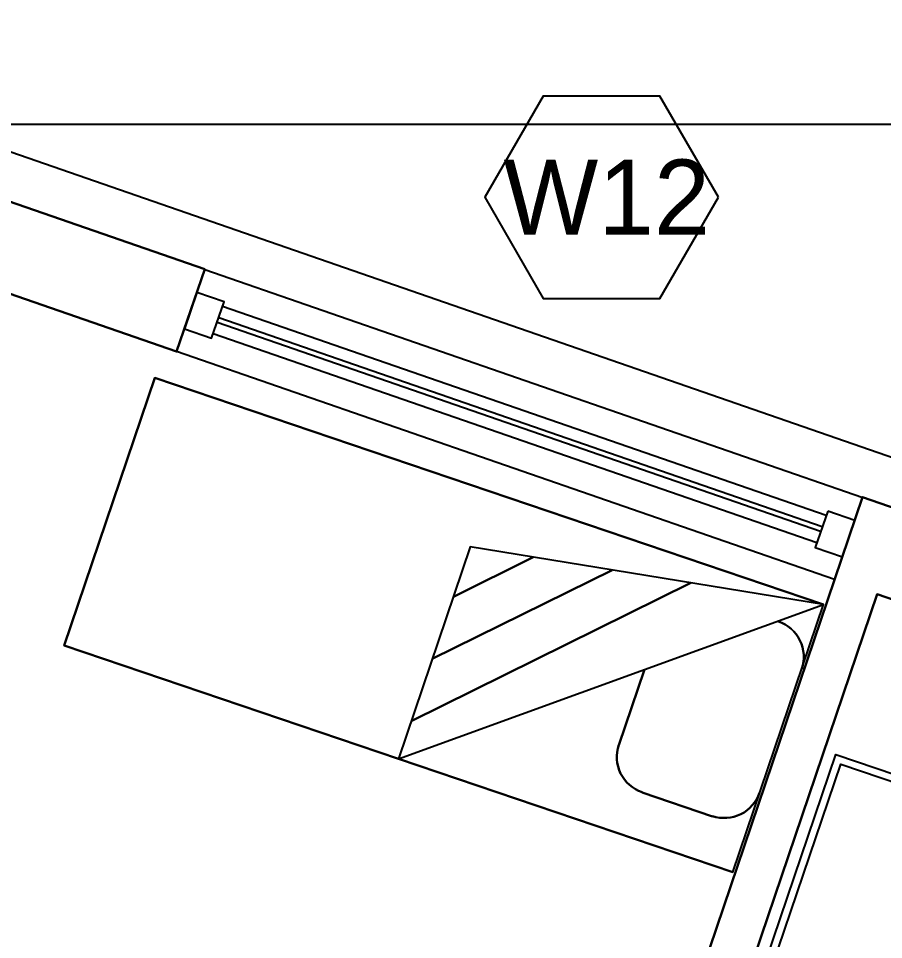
# Model space of a CAD drawing. Header units: millimetres. Extents: x 173236 to 801264, y -94969 to 615039.
# Drawn here: x 645394 to 647680, y 102687 to 105121 of the extents above; entities that cross this region are included whole.
import ezdxf
from ezdxf.enums import TextEntityAlignment as Align

# ---------------------------------------------------------------- set-up
doc = ezdxf.new("R2010")
doc.units = ezdxf.units.MM
doc.header["$MEASUREMENT"] = 0
doc.header["$PDMODE"] = 2
doc.layers.add('00-Def-points', color=7, linetype='Continuous', plot=False)
for name, color, linetype in [('VOX-A-ANNO-DIMS', 160, 'Continuous'), ('VOX-A-ANNO-GRID-LINE', 254, 'Continuous'), ('VOX-A-ANNO-WNTAG', 183, 'Continuous'), ('VOX-A-ELEV-1-NEAR', 130, 'Continuous'), ('VOX-A-FLOOR-LINE', 253, 'Continuous'), ('VOX-A-FURN-LAYOUT', 93, 'Continuous'), ('VOX-A-WINDOW', 2, 'Continuous'), ('VOX-A-WINDOW-SILL', 55, 'Continuous')]:
    doc.layers.add(name, color=color, linetype=linetype)
doc.layers.add('VOX-A-WALL-SECT', color=1, linetype='Continuous', lineweight=30)
doc.styles.add('1.5 mm Rotis Annotative', font='', dxfattribs={"height": 1.5})
doc.styles.add('2 mm Rotis Annotative', font='', dxfattribs={"height": 2})
doc.styles.get('1.5 mm Rotis Annotative').set_extended_font_data('Rotis Sans Serif')
doc.styles.get('2 mm Rotis Annotative').set_extended_font_data('Rotis Sans Serif')
doc.dimstyles.new('1.5 mm Rotis Annotative', dxfattribs={"dimtxt": 1.5, "dimasz": 1, "dimexe": 1.5, "dimexo": 0, "dimgap": 1, "dimtad": 1, "dimdec": 0, "dimrnd": 5, "dimzin": 0, "dimdsep": 46, "dimtxsty": '1.5 mm Rotis Annotative', "dimblk": 'ARCHTICK', "dimcen": 0.09, "dimdle": 1, "dimadec": 0, "dimazin": 0, "dimtfac": 1, "dimtdec": 0, "dimtofl": 0, "dimtmove": 1, "dimatfit": 3, "dimfxl": 2, "dimfxlon": 1, "dimtolj": 1, "dimtzin": 0, "dimarcsym": 0})

# ---------------------------------------------------------------- blocks, each defined once
blk = doc.blocks.new('dd')
at = {"layer": 'VOX-A-ANNO-GRID-LINE', "transparency": 33554610}
blk.add_line((725773.9, 159771.3), (698032.9, 159771.3), dxfattribs=at)
blk = doc.blocks.new('VOX-A-WINDOW-TAG')
at = {"layer": 'VOX-A-ANNO-WNTAG'}
blk.add_lwpolyline([(3.114, -0.014), (1.571, 2.658), (-1.515, 2.658), (-3.059, -0.014), (-1.515, -2.687), (1.571, -2.687)], close=True, dxfattribs=at)
at = {"style": '2 mm Rotis Annotative', "flags": 1}
blk.add_attdef('WINDOWDIMENSION', text='', height=1.984, dxfattribs=at).set_placement((0.451, -3.053), align=Align.MIDDLE_CENTER)
at = {"layer": 'VOX-A-ANNO-WNTAG', "style": '2 mm Rotis Annotative'}
blk.add_attdef('W1', text='', height=1.984, dxfattribs=at).set_placement((0.163, 0.003), align=Align.MIDDLE)
blk = doc.blocks.new('DOOR & WINDOW')
at = {"xscale": 100, "yscale": 100, "zscale": 100}
blk.add_blockref('VOX-A-WINDOW-TAG', (761871.8, 151724.2), dxfattribs=at).add_auto_attribs({'W1': 'W12'})
blk = doc.blocks.new('*U368')
at = {"layer": 'VOX-A-WINDOW'}
for p, q in [((3, 1.5), (69.45, 1.5)), ((3, 0.25), (69.45, 0.25)), ((3, -0.25), (69.45, -0.25)), ((3, -1.5), (69.45, -1.5))]:
    blk.add_line(p, q, dxfattribs=at)
for points in [[(3, 2), (3, -2), (0, -2), (0, 2)], [(72.45, 2), (72.45, -2), (69.45, -2), (69.45, 2)]]:
    blk.add_lwpolyline(points, close=True, dxfattribs=at)
at = {"layer": 'VOX-A-WINDOW-SILL'}
for p, q in [((0, 4.5), (72.45, 4.5)), ((0, -4.5), (72.45, -4.5))]:
    blk.add_line(p, q, dxfattribs=at)
blk = doc.blocks.new('TYPICAL FLOOR PLAN')
at = {"layer": 'VOX-A-FLOOR-LINE'}
blk.add_lwpolyline([(990589.6, 124212.1), (998958.6, 121312), (995728.7, 112053.3), (994816.9, 112053.6), (994816.9, 112178.3), (985635.3, 112179.7)], dxfattribs=at)
at = {"layer": 'VOX-A-WALL-SECT'}
blk.add_lwpolyline([(989738.9, 124131.1), (991577.4, 123494.4), (991652, 123711.9), (989738.9, 124374.5)], close=True, dxfattribs=at)
blk.add_lwpolyline([(992197.3, 119589.6), (993390.5, 123109.8), (995441.2, 122399.6), (995366.6, 122182), (993428.7, 122853.2), (991298, 116567.2)], dxfattribs=at)
at = {"layer": 'VOX-A-WALL-SECT', "xscale": -25.39999999999998, "yscale": 25.39999999999998, "zscale": 25.4, "rotation": 340.8973670288273}
blk.add_blockref('*U368', (993353.7, 123000.2), dxfattribs=at)
blk = doc.blocks.new('BED3')
at = {"layer": 'VOX-A-FURN-LAYOUT', "lineweight": -3}
for points in [[(4891.245, 1312.644), (4901.044, 1296.641), (4870.569, 1276.436)], [(4932.245, 1312.428), (4932.245, 1276.436), (4854.251, 1276.436), (4854.251, 1312.428)], [(4868.252, 1311.643), (4868.252, 1277.241), (4855.037, 1277.241), (4855.037, 1311.643)]]:
    blk.add_lwpolyline(points, close=True, dxfattribs=at)
blk = doc.blocks.new('bdd')
at = {"xscale": -25.39999999999991, "yscale": 25.39999999999999, "zscale": 25.39999999999999, "rotation": 269.9454748640658}
blk.add_blockref('BED3', (760341.7, -204599.3), dxfattribs=at)
blk = doc.blocks.new('bed2')
at = {"layer": 'VOX-A-FURN-LAYOUT', "lineweight": -3}
blk.add_lwpolyline([(-2.8, -444), (1.9, 306), (938.3, 143.7), (934.5, -450), (1.9, 306), (938.3, 143.7), (934.5, -450), (1.9, 306), (1876.6, 294), (1871.8, -456), (-2.8, -444), (1871.8, -456), (1876.6, 294), (1.9, 306)], dxfattribs=at)
for points in [[(353.5, 245), (935.2, -344.4)], [(562.5, 208.8), (936.3, -170)], [(771.3, 172.6), (937.4, 4.4)], [(393.5, -224.4), (394.9, -12.6)], [(96.9, -321.5), (294, -322.7)]]:
    blk.add_lwpolyline(points, close=True, dxfattribs=at)
for points in [[(0.8, 126.1, -0.414214), (100.2, 224.2, 0.414214)], [(97.4, -320.8, -0.414214), (-0.7, -221.4, 0.414214)], [(393.9, -223.9, -0.414214), (294.5, -322, 0.414214)]]:
    blk.add_lwpolyline(points, format="xyb", close=True, dxfattribs=at)
blk = doc.blocks.new('1ST FLOOR FURNITURE')
at = {"layer": 'VOX-A-FURN-LAYOUT', "xscale": -0.9956724803537697, "yscale": 0.9956724803537697, "zscale": 0.99567248035377, "rotation": 340.9113102830609}
blk.add_blockref('bed2', (648401, 169879.7), dxfattribs=at)
at = {"layer": 'VOX-A-WALL-SECT', "xscale": -0.9999999999999977, "rotation": 251.233263268141}
blk.add_blockref('bdd', (470164.1, -607987.7), dxfattribs=at)
blk = doc.blocks.new('_ArchTick')
at = {"color": 0, "linetype": 'ByBlock', "const_width": 0.15}
blk.add_lwpolyline([(-0.5, -0.5), (0.5, 0.5)], dxfattribs=at)
blk = doc.blocks.new('*D503')
at = {"layer": 'Defpoints', "color": 0, "transparency": 16777216}
for p in [(646011.1, 174989.1), (644099.8, 171886.3), (646011.1, 171179.2)]:
    blk.add_point(p, dxfattribs=at)
at = {"layer": 'VOX-A-ANNO-DIMS', "color": 0, "lineweight": -2, "transparency": 16777216}
for p, q in [((644099.8, 174789.1), (644099.8, 175139.1)), ((646011.1, 174789.1), (646011.1, 175139.1)), ((643999.8, 174989.1), (646111.1, 174989.1))]:
    blk.add_line(p, q, dxfattribs=at)
at = {"layer": 'VOX-A-ANNO-DIMS', "color": 0, "lineweight": -2, "transparency": 16777216, "xscale": 100, "yscale": 100, "zscale": 100}
for p, rotation in [((644099.8, 174989.1), 180.00000000007), ((646011.1, 174989.1), 7.002309186710079e-11)]:
    blk.add_blockref('_ArchTick', p, dxfattribs=dict(at, rotation=rotation))
at = {"layer": 'VOX-A-ANNO-DIMS', "color": 0, "transparency": 16777216, "insert": (645055.5, 175165.3), "char_height": 150, "attachment_point": 5, "style": '1.5 mm Rotis Annotative'}
blk.add_mtext('\\A1;1910', dxfattribs=at)
blk = doc.blocks.new('*D504')
at = {"layer": 'Defpoints', "color": 0, "transparency": 16777216}
for p in [(647749.7, 174989.1), (646011.1, 171179.2), (647749.7, 170577.1)]:
    blk.add_point(p, dxfattribs=at)
at = {"layer": 'VOX-A-ANNO-DIMS', "color": 0, "lineweight": -2, "transparency": 16777216}
for p, q in [((646011.1, 174789.1), (646011.1, 175139.1)), ((647749.7, 174789.1), (647749.7, 175139.1)), ((645911.1, 174989.1), (647849.7, 174989.1))]:
    blk.add_line(p, q, dxfattribs=at)
at = {"layer": 'VOX-A-ANNO-DIMS', "color": 0, "lineweight": -2, "transparency": 16777216, "xscale": 100, "yscale": 100, "zscale": 100}
for p, rotation in [((646011.1, 174989.1), 180.00000000007), ((647749.7, 174989.1), 7.002309186710079e-11)]:
    blk.add_blockref('_ArchTick', p, dxfattribs=dict(at, rotation=rotation))
at = {"layer": 'VOX-A-ANNO-DIMS', "color": 0, "transparency": 16777216, "insert": (646880.4, 175165.3), "char_height": 150, "attachment_point": 5, "style": '1.5 mm Rotis Annotative'}
blk.add_mtext('\\A1;1740', dxfattribs=at)
blk = doc.blocks.new('*D505')
at = {"layer": 'Defpoints', "color": 0, "transparency": 16777216}
for p in [(649800.6, 174989.1), (647749.7, 170577.1), (649800.6, 169865.3)]:
    blk.add_point(p, dxfattribs=at)
at = {"layer": 'VOX-A-ANNO-DIMS', "color": 0, "lineweight": -2, "transparency": 16777216}
for p, q in [((647749.7, 174789.1), (647749.7, 175139.1)), ((649800.6, 174789.1), (649800.6, 175139.1)), ((647649.7, 174989.1), (649900.6, 174989.1))]:
    blk.add_line(p, q, dxfattribs=at)
at = {"layer": 'VOX-A-ANNO-DIMS', "color": 0, "lineweight": -2, "transparency": 16777216, "xscale": 100, "yscale": 100, "zscale": 100}
for p, rotation in [((647749.7, 174989.1), 180.00000000007), ((649800.6, 174989.1), 7.002309186710079e-11)]:
    blk.add_blockref('_ArchTick', p, dxfattribs=dict(at, rotation=rotation))
at = {"layer": 'VOX-A-ANNO-DIMS', "color": 0, "transparency": 16777216, "insert": (648775.1, 175165.3), "char_height": 150, "attachment_point": 5, "style": '1.5 mm Rotis Annotative'}
blk.add_mtext('\\A1;2050', dxfattribs=at)
blk = doc.blocks.new('DIM')
at = {"layer": 'VOX-A-ANNO-DIMS'}
for base, p1, p2, picture, middle in [((646011.1, 174989.1), (644099.8, 171886.3), (646011.1, 171179.2), '*D503', (645055.5, 175165.3)), ((647749.7, 174989.1), (646011.1, 171179.2), (647749.7, 170577.1), '*D504', (646880.4, 175165.3)), ((649800.6, 174989.1), (647749.7, 170577.1), (649800.6, 169865.3), '*D505', (648775.1, 175165.3))]:
    dim = blk.add_linear_dim(base=base, p1=p1, p2=p2, angle=180, dimstyle='1.5 mm Rotis Annotative', dxfattribs=at)
    dim.commit()
    dim.dimension.update_dxf_attribs({"geometry": picture, "text_midpoint": middle})

msp = doc.modelspace()

# ---------------------------------------------------------------- block references
at = {"layer": '00-Def-points'}
msp.add_blockref('DOOR & WINDOW', (-114939.7, -47074.6), dxfattribs=at)
at = {"layer": 'VOX-A-ANNO-GRID-LINE'}
msp.add_blockref('dd', (-68075.9, -54931.2), dxfattribs=at)

# ---------------------------------------------------------------- next in the draw order: block references
msp.add_blockref('TYPICAL FLOOR PLAN', (-345765.8, -19253.9))

# ---------------------------------------------------------------- next in the draw order: block references
msp.add_blockref('DIM', (-125, -66721.2))
at = {"layer": 'VOX-A-ELEV-1-NEAR'}
msp.add_blockref('1ST FLOOR FURNITURE', (-977.1, -66596.2), dxfattribs=at)

doc.saveas('drawing.dxf')
